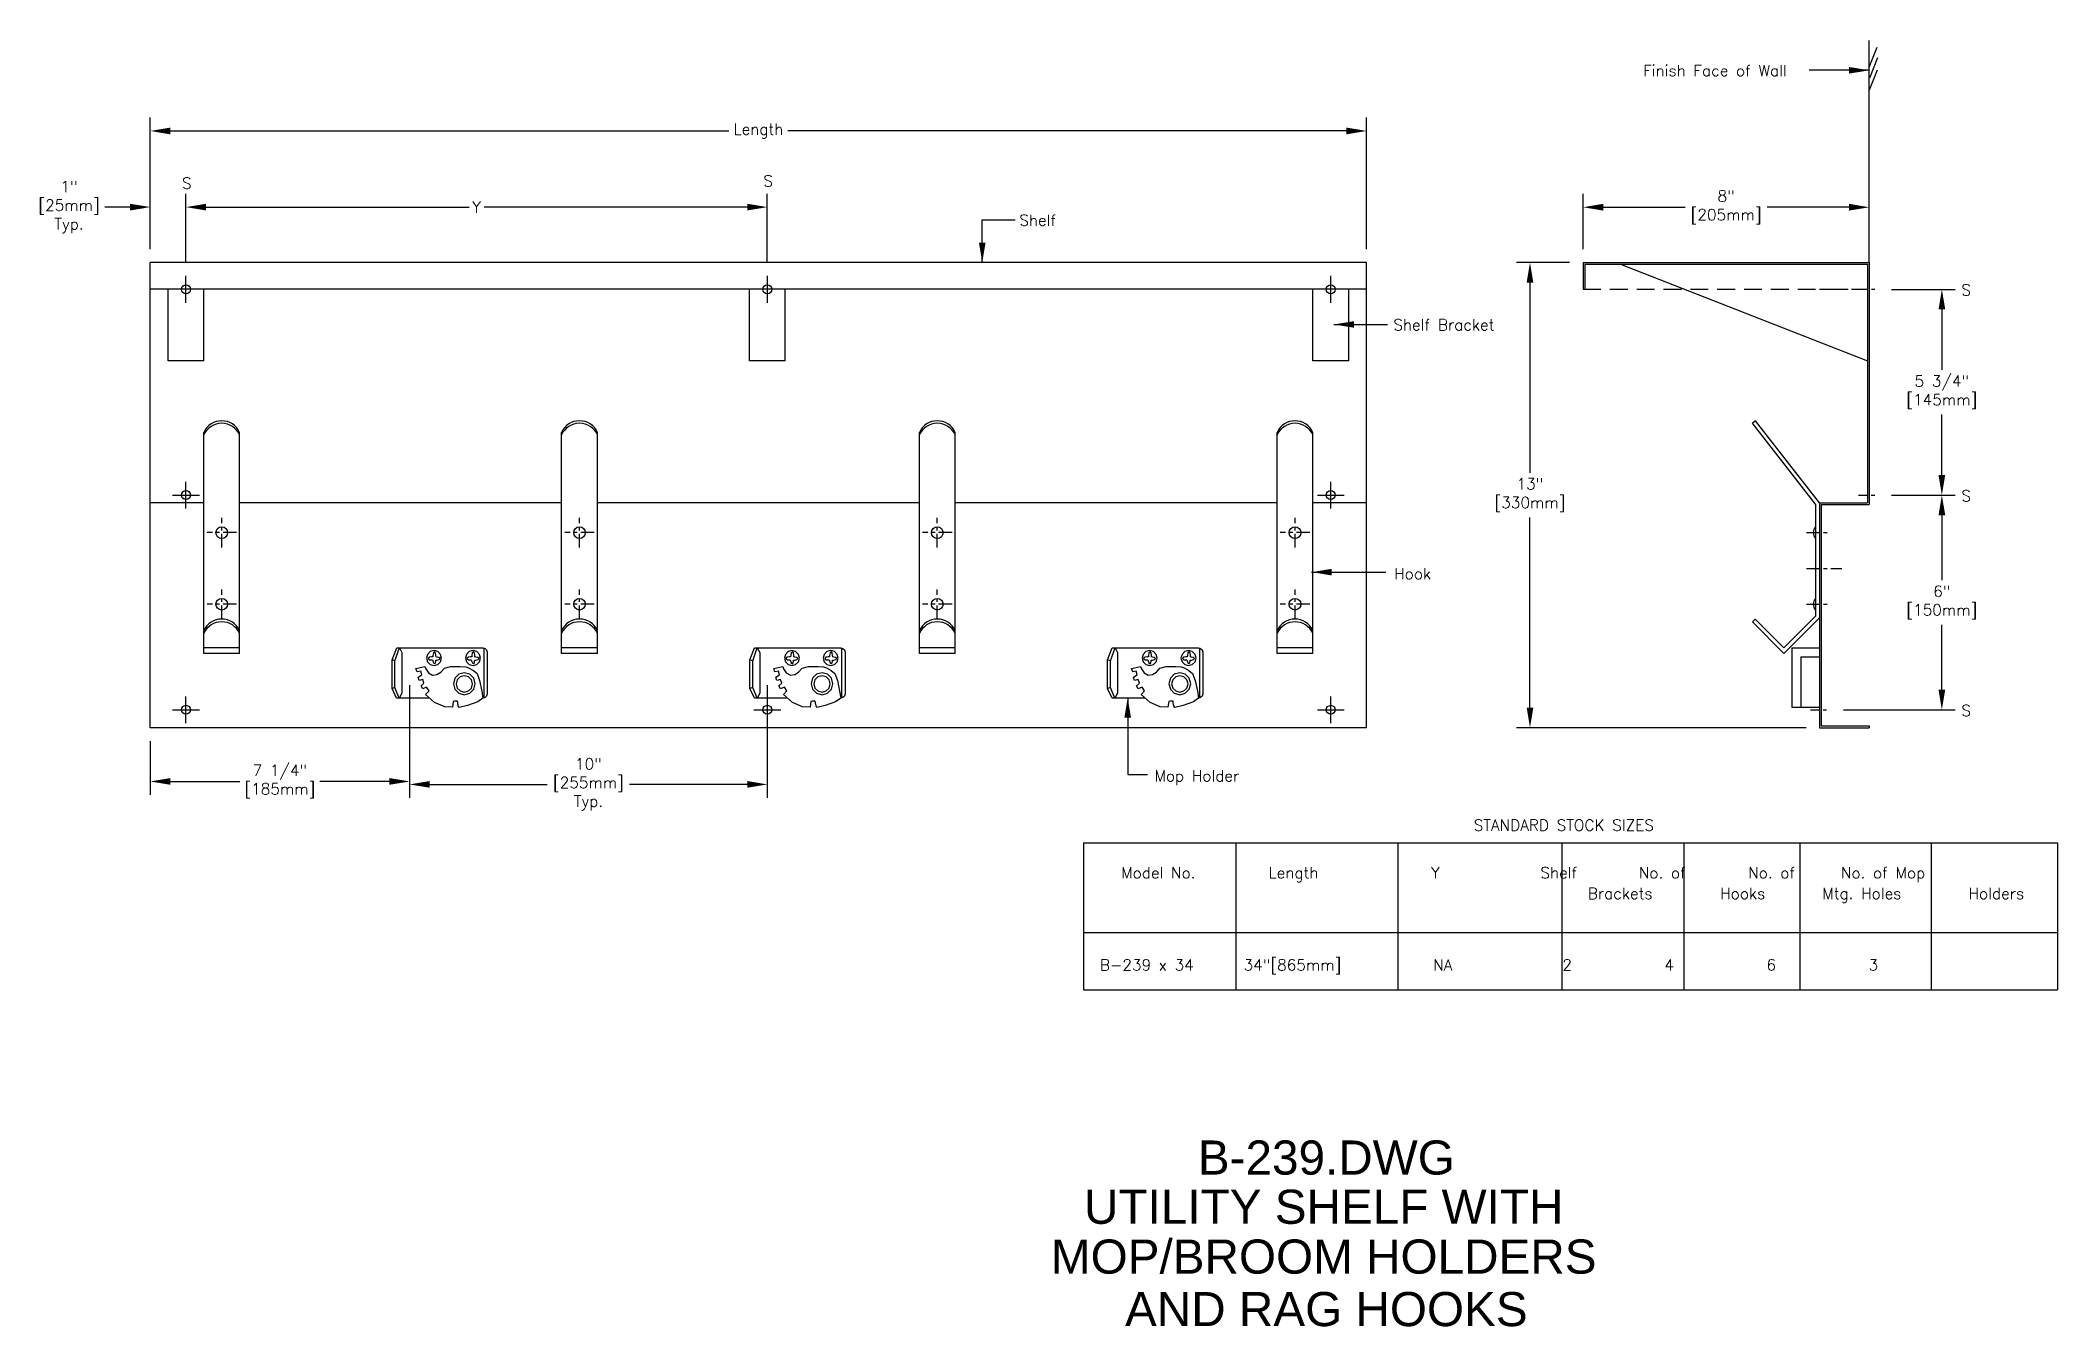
# Model space of a CAD drawing. Extents: x -11.1 to 45.3, y 8.4 to 44.4.
import ezdxf
from ezdxf.enums import TextEntityAlignment as Align

# ---------------------------------------------------------------- set-up
doc = ezdxf.new("R2010")
doc.units = 0
doc.header["$MEASUREMENT"] = 0
doc.header["$PDMODE"] = 35
doc.header["$PDSIZE"] = 0.000315
doc.linetypes.add('CENTER2', pattern=[1.125, 0.75, -0.125, 0.125, -0.125])
doc.linetypes.add('HIDDEN2', pattern=[0.1875, 0.125, -0.0625])
doc.layers.get('0').update_dxf_attribs({"linetype": 'CONTINUOUS'})
doc.layers.get('DEFPOINTS').update_dxf_attribs({"linetype": 'CONTINUOUS'})
for name, color, linetype in [('DETAIL', 4, 'CONTINUOUS'), ('DIM', 1, 'CONTINUOUS'), ('TEXT', 2, 'CONTINUOUS')]:
    doc.layers.add(name, color=color, linetype=linetype)
doc.styles.add('ARIAL_5', font='arial.ttf', dxfattribs={"height": 5})
doc.styles.add('DIM_S_5', font='simplex.shx', dxfattribs={"height": 0.3125})
doc.dimstyles.new('DIM_S_7', dxfattribs={"dimtxt": 0.125, "dimasz": 0.5625, "dimexe": 0.375, "dimexo": 0.375, "dimgap": 0.09375, "dimtad": 0, "dimtih": 1, "dimtoh": 1, "dimdec": 4, "dimzin": 0, "dimtxsty": 'DIM_S_5', "dimcen": 0.09375, "dimaunit": 1, "dimazin": 3, "dimtfac": 1, "dimtdec": 4, "dimtofl": 0, "dimtmove": 0, "dimatfit": 3, "dimtolj": 1, "dimtzin": 0})

# ---------------------------------------------------------------- blocks, each defined once
blk = doc.blocks.new('*D9')
at = {"color": 0, "linetype": 'BYBLOCK'}
for p, q in [((-8.024, 38.544), (-8.024, 40.092)), ((-7.024, 38.169), (-7.024, 40.092)), ((-8.586, 39.717), (-9.29, 39.717)), ((-6.461, 39.717), (-5.899, 39.717))]:
    blk.add_line(p, q, dxfattribs=at)
for points in [[(-8.586, 39.81), (-8.586, 39.623), (-8.024, 39.717)], [(-6.461, 39.81), (-6.461, 39.623), (-7.024, 39.717)]]:
    blk.add_solid(points, dxfattribs=at)
at = {"layer": 'DEFPOINTS', "color": 0, "linetype": 'BYBLOCK'}
for p in [(-7.024, 39.717), (-8.024, 38.169), (-7.024, 37.794)]:
    blk.add_point(p, dxfattribs=at)
at = {"color": 0, "linetype": 'BYBLOCK', "insert": (-10.292, 39.717), "char_height": 0.3125, "attachment_point": 5, "style": 'DIM_S_5'}
blk.add_mtext('\\A1;1"\\P[25mm]\\PTyp.', dxfattribs=at)
blk = doc.blocks.new('*D8')
at = {"color": 0, "linetype": 'BYBLOCK'}
for p, q in [((40.653, 31.669), (42.433, 31.669)), ((42.058, 31.107), (42.058, 29.291)), ((42.058, 26.232), (42.058, 28.047)), ((39.309, 25.669), (42.433, 25.669))]:
    blk.add_line(p, q, dxfattribs=at)
for points in [[(41.964, 31.107), (42.152, 31.107), (42.058, 31.669)], [(41.964, 26.232), (42.152, 26.232), (42.058, 25.669)]]:
    blk.add_solid(points, dxfattribs=at)
at = {"layer": 'DEFPOINTS', "color": 0, "linetype": 'BYBLOCK'}
for p in [(40.278, 31.669), (38.934, 25.669), (42.058, 25.669)]:
    blk.add_point(p, dxfattribs=at)
at = {"color": 0, "linetype": 'BYBLOCK', "insert": (42.058, 28.669), "char_height": 0.3125, "attachment_point": 5, "style": 'DIM_S_5'}
blk.add_mtext('\\A1;6"\\P[150mm]', dxfattribs=at)
blk = doc.blocks.new('*D7')
at = {"color": 0, "linetype": 'BYBLOCK'}
for p, q in [((40.653, 37.419), (42.433, 37.419)), ((42.058, 36.857), (42.058, 35.166)), ((42.058, 32.232), (42.058, 33.922)), ((40.653, 31.669), (42.433, 31.669))]:
    blk.add_line(p, q, dxfattribs=at)
for points in [[(41.964, 36.857), (42.152, 36.857), (42.058, 37.419)], [(41.964, 32.232), (42.152, 32.232), (42.058, 31.669)]]:
    blk.add_solid(points, dxfattribs=at)
at = {"layer": 'DEFPOINTS', "color": 0, "linetype": 'BYBLOCK'}
for p in [(40.278, 37.419), (40.278, 31.669), (42.058, 31.669)]:
    blk.add_point(p, dxfattribs=at)
at = {"color": 0, "linetype": 'BYBLOCK', "insert": (42.058, 34.544), "char_height": 0.3125, "attachment_point": 5, "style": 'DIM_S_5'}
blk.add_mtext('\\A1;5 3/4"\\P[145mm]', dxfattribs=at)
blk = doc.blocks.new('*D6')
at = {"color": 0, "linetype": 'BYBLOCK'}
for p, q in [((31.653, 38.169), (30.17, 38.169)), ((30.545, 37.607), (30.545, 32.291)), ((30.545, 25.732), (30.545, 31.047)), ((38.262, 25.169), (30.17, 25.169))]:
    blk.add_line(p, q, dxfattribs=at)
for points in [[(30.451, 37.607), (30.638, 37.607), (30.545, 38.169)], [(30.451, 25.732), (30.638, 25.732), (30.545, 25.169)]]:
    blk.add_solid(points, dxfattribs=at)
at = {"layer": 'DEFPOINTS', "color": 0, "linetype": 'BYBLOCK'}
for p in [(32.028, 38.169), (30.545, 25.169), (38.637, 25.169)]:
    blk.add_point(p, dxfattribs=at)
at = {"color": 0, "linetype": 'BYBLOCK', "insert": (30.545, 31.669), "char_height": 0.3125, "attachment_point": 5, "style": 'DIM_S_5'}
blk.add_mtext('\\A1;13"\\P[330mm]', dxfattribs=at)
blk = doc.blocks.new('*D5')
at = {"color": 0, "linetype": 'BYBLOCK'}
for p, q in [((32.028, 38.544), (32.028, 40.088)), ((40.028, 38.544), (40.028, 40.088)), ((32.591, 39.713), (34.878, 39.713)), ((39.466, 39.713), (37.178, 39.713))]:
    blk.add_line(p, q, dxfattribs=at)
for points in [[(32.591, 39.807), (32.591, 39.619), (32.028, 39.713)], [(39.466, 39.807), (39.466, 39.619), (40.028, 39.713)]]:
    blk.add_solid(points, dxfattribs=at)
at = {"layer": 'DEFPOINTS', "color": 0, "linetype": 'BYBLOCK'}
for p in [(40.028, 39.713), (32.028, 38.169), (40.028, 38.169)]:
    blk.add_point(p, dxfattribs=at)
at = {"color": 0, "linetype": 'BYBLOCK', "insert": (36.028, 39.713), "char_height": 0.3125, "attachment_point": 5, "style": 'DIM_S_5'}
blk.add_mtext('\\A1;8"\\P[205mm]', dxfattribs=at)
blk = doc.blocks.new('*D4')
at = {"color": 0, "linetype": 'BYBLOCK'}
for p, q in [((-0.774, 26.36), (-0.774, 23.209)), ((9.226, 26.36), (9.226, 23.209)), ((-0.211, 23.584), (3.076, 23.584)), ((8.664, 23.584), (5.377, 23.584))]:
    blk.add_line(p, q, dxfattribs=at)
for points in [[(-0.211, 23.678), (-0.211, 23.491), (-0.774, 23.584)], [(8.664, 23.678), (8.664, 23.491), (9.226, 23.584)]]:
    blk.add_solid(points, dxfattribs=at)
at = {"layer": 'DEFPOINTS', "color": 0, "linetype": 'BYBLOCK'}
for p in [(-0.774, 26.735), (9.226, 26.735), (9.226, 23.584)]:
    blk.add_point(p, dxfattribs=at)
at = {"color": 0, "linetype": 'BYBLOCK', "insert": (4.226, 23.584), "char_height": 0.3125, "attachment_point": 5, "style": 'DIM_S_5'}
blk.add_mtext('\\A1;10"\\P[255mm]\\PTyp.', dxfattribs=at)
blk = doc.blocks.new('*D3')
at = {"color": 0, "linetype": 'BYBLOCK'}
for p, q in [((-0.774, 26.36), (-0.774, 23.292)), ((-8.024, 24.794), (-8.024, 23.292)), ((-7.461, 23.667), (-5.519, 23.667)), ((-1.336, 23.667), (-3.278, 23.667))]:
    blk.add_line(p, q, dxfattribs=at)
for points in [[(-7.461, 23.761), (-7.461, 23.574), (-8.024, 23.667)], [(-1.336, 23.761), (-1.336, 23.574), (-0.774, 23.667)]]:
    blk.add_solid(points, dxfattribs=at)
at = {"layer": 'DEFPOINTS', "color": 0, "linetype": 'BYBLOCK'}
for p in [(-0.774, 26.735), (-8.024, 25.169), (-0.774, 23.667)]:
    blk.add_point(p, dxfattribs=at)
at = {"color": 0, "linetype": 'BYBLOCK', "insert": (-4.399, 23.667), "char_height": 0.3125, "attachment_point": 5, "style": 'DIM_S_5'}
blk.add_mtext('\\A1;7 1/4"\\P[185mm]', dxfattribs=at)
blk = doc.blocks.new('*D2')
at = {"color": 0, "linetype": 'BYBLOCK'}
for p, q in [((-7.024, 38.169), (-7.024, 40.092)), ((9.226, 38.169), (9.226, 40.092)), ((-6.461, 39.717), (0.889, 39.717)), ((8.664, 39.717), (1.314, 39.717))]:
    blk.add_line(p, q, dxfattribs=at)
for points in [[(-6.461, 39.811), (-6.461, 39.623), (-7.024, 39.717)], [(8.664, 39.811), (8.664, 39.623), (9.226, 39.717)]]:
    blk.add_solid(points, dxfattribs=at)
at = {"layer": 'DEFPOINTS', "color": 0, "linetype": 'BYBLOCK'}
for p in [(9.226, 39.717), (-7.024, 37.794), (9.226, 37.794)]:
    blk.add_point(p, dxfattribs=at)
at = {"color": 0, "linetype": 'BYBLOCK', "insert": (1.101, 39.717), "char_height": 0.3125, "attachment_point": 5, "style": 'DIM_S_5'}
blk.add_mtext('\\A1;Y', dxfattribs=at)
blk = doc.blocks.new('*D1')
at = {"color": 0, "linetype": 'BYBLOCK'}
for p, q in [((-8.024, 38.544), (-8.024, 42.22)), ((-7.461, 41.845), (8.153, 41.845)), ((25.414, 41.845), (9.799, 41.845)), ((25.976, 38.544), (25.976, 42.22))]:
    blk.add_line(p, q, dxfattribs=at)
for points in [[(-7.461, 41.939), (-7.461, 41.751), (-8.024, 41.845)], [(25.414, 41.939), (25.414, 41.751), (25.976, 41.845)]]:
    blk.add_solid(points, dxfattribs=at)
at = {"layer": 'DEFPOINTS', "color": 0, "linetype": 'BYBLOCK'}
for p in [(25.976, 41.845), (-8.024, 38.169), (25.976, 38.169)]:
    blk.add_point(p, dxfattribs=at)
at = {"color": 0, "linetype": 'BYBLOCK', "insert": (8.976, 41.845), "char_height": 0.3125, "attachment_point": 5, "style": 'DIM_S_5'}
blk.add_mtext('\\A1;Length', dxfattribs=at)
blk = doc.blocks.new('TBLK_TX')

msp = doc.modelspace()

# ---------------------------------------------------------------- linework, layer by layer
at = {"layer": 'DETAIL', "linetype": 'CONTINUOUS'}
for p, q in [((-8.0237, 25.16916), (-8.0237, 38.16916)), ((25.9763, 38.16916), (-8.0237, 38.16916)), ((-7.0237, 37.04416), (-7.0237, 37.79416)), ((9.2263, 37.04416), (9.2263, 37.79416)), ((24.9763, 37.04416), (24.9763, 37.79416)), ((25.9763, 25.16916), (25.9763, 38.16916)), ((32.02802, 38.16916), (32.02802, 37.41916)), ((32.02802, 38.16916), (40.02802, 38.16916)), ((32.07526, 38.12192), (32.07526, 37.41916)), ((32.07526, 38.12192), (39.98078, 38.12192)), ((33.07526, 38.12192), (39.98078, 35.41916)), ((39.98078, 38.12192), (39.98078, 31.452)), ((40.02802, 38.16916), (40.02802, 31.40476)), ((25.9763, 37.41916), (-8.0237, 37.41916)), ((-7.5237, 35.41916), (-7.5237, 37.41916)), ((-6.5237, 35.41916), (-6.5237, 37.41916)), ((8.7263, 35.41916), (8.7263, 37.41916)), ((9.7263, 35.41916), (9.7263, 37.41916)), ((24.4763, 35.41916), (24.4763, 37.41916)), ((25.4763, 35.41916), (25.4763, 37.41916)), ((-6.5237, 35.41916), (-7.5237, 35.41916)), ((9.7263, 35.41916), (8.7263, 35.41916)), ((25.4763, 35.41916), (24.4763, 35.41916)), ((-6.5237, 27.24459), (-6.5237, 33.42087)), ((-5.5237, 27.24459), (-5.5237, 33.42087)), ((3.4763, 27.24459), (3.4763, 33.42087)), ((4.4763, 27.24459), (4.4763, 33.42087)), ((13.4763, 27.24459), (13.4763, 33.42087)), ((14.4763, 27.24459), (14.4763, 33.42087)), ((23.4763, 27.24459), (23.4763, 33.42087)), ((24.4763, 27.24459), (24.4763, 33.42087)), ((36.84895, 33.74459), (36.76203, 33.6768)), ((38.52679, 31.4141), (36.76203, 33.6768)), ((38.63703, 31.452), (36.84895, 33.74459)), ((-7.3987, 31.66916), (-6.6487, 31.66916)), ((-7.0237, 31.29416), (-7.0237, 32.04416)), ((24.6013, 31.66916), (25.3513, 31.66916)), ((24.9763, 31.29416), (24.9763, 32.04416)), ((-6.5237, 31.452), (-8.0237, 31.452)), ((3.4763, 31.452), (-5.5237, 31.452)), ((13.4763, 31.452), (4.4763, 31.452)), ((23.4763, 31.452), (14.4763, 31.452)), ((25.9763, 31.452), (24.4763, 31.452)), ((38.52679, 31.4141), (38.52679, 28.28287)), ((38.63703, 31.452), (39.98078, 31.452)), ((38.63703, 31.452), (38.63703, 25.16916)), ((38.68427, 31.40476), (38.68427, 25.21641)), ((38.68427, 31.40476), (40.02802, 31.40476)), ((36.76203, 28.12698), (36.83997, 28.20493)), ((37.64441, 27.40049), (36.83997, 28.20493)), ((37.64441, 27.40049), (38.52679, 28.28287)), ((37.64441, 27.24459), (38.63703, 28.23721)), ((37.64441, 27.24459), (36.76203, 28.12698)), ((-5.5237, 27.40049), (-6.5237, 27.40049)), ((-5.5237, 27.24459), (-6.5237, 27.24459)), ((4.4763, 27.40049), (3.4763, 27.40049)), ((4.4763, 27.24459), (3.4763, 27.24459)), ((14.4763, 27.40049), (13.4763, 27.40049)), ((14.4763, 27.24459), (13.4763, 27.24459)), ((24.4763, 27.40049), (23.4763, 27.40049)), ((24.4763, 27.24459), (23.4763, 27.24459)), ((37.86484, 27.40315), (37.86484, 25.74211)), ((37.86484, 27.40315), (38.63703, 27.40315)), ((38.11484, 27.15315), (38.63703, 27.15315)), ((38.11484, 27.15315), (38.11484, 25.74211)), ((-7.0237, 25.29416), (-7.0237, 26.04416)), ((9.2263, 25.29416), (9.2263, 26.04416)), ((24.9763, 25.29416), (24.9763, 26.04416)), ((-7.3987, 25.66916), (-6.6487, 25.66916)), ((8.8513, 25.66916), (9.6013, 25.66916)), ((24.6013, 25.66916), (25.3513, 25.66916)), ((37.86484, 25.74211), (38.63703, 25.74211)), ((25.9763, 25.16916), (-8.0237, 25.16916)), ((38.63703, 25.16916), (40.02802, 25.16916)), ((38.68427, 25.21641), (40.02802, 25.21641)), ((40.02802, 25.21641), (40.02802, 25.16916))]:
    msp.add_line(p, q, dxfattribs=at)
at = {"layer": 'DETAIL', "linetype": 'HIDDEN2', "ltscale": 4}
msp.add_line((32.02802, 37.41916), (39.98078, 37.41916), dxfattribs=at)
at = {"layer": 'DETAIL', "linetype": 'CENTER2', "ltscale": 0.333333}
for p, q in [((38.63703, 37.41916), (40.27802, 37.41916)), ((39.73078, 31.66916), (40.27802, 31.66916)), ((38.38703, 25.66916), (38.93427, 25.66916))]:
    msp.add_line(p, q, dxfattribs=at)
at = {"layer": 'DETAIL', "linetype": 'CENTER2', "ltscale": 0.5}
for p, q in [((-6.0237, 30.20714), (-6.0237, 31.03205)), ((3.9763, 30.20714), (3.9763, 31.03205)), ((13.9763, 30.20714), (13.9763, 31.03205)), ((23.9763, 30.20714), (23.9763, 31.03205)), ((-5.61125, 30.61959), (-6.43616, 30.61959)), ((4.38875, 30.61959), (3.56384, 30.61959)), ((14.38875, 30.61959), (13.56384, 30.61959)), ((24.38875, 30.61959), (23.56384, 30.61959)), ((38.27679, 30.61959), (38.93427, 30.61959)), ((38.27679, 29.61954), (39.26203, 29.61954)), ((-6.0237, 28.20714), (-6.0237, 29.03205)), ((3.9763, 28.20714), (3.9763, 29.03205)), ((13.9763, 28.20714), (13.9763, 29.03205)), ((23.9763, 28.20714), (23.9763, 29.03205)), ((-5.61125, 28.61959), (-6.43616, 28.61959)), ((4.38875, 28.61959), (3.56384, 28.61959)), ((14.38875, 28.61959), (13.56384, 28.61959)), ((24.38875, 28.61959), (23.56384, 28.61959)), ((38.27679, 28.61959), (38.93427, 28.61959))]:
    msp.add_line(p, q, dxfattribs=at)
at = {"layer": 'DETAIL', "linetype": 'CONTINUOUS'}
for points in [[(40.23861, 44.1786), (40.01582, 43.6146)], [(40.25081, 43.54666), (40.02802, 42.98266)], [(40.26126, 43.88612), (40.03846, 43.32212)], [(-0.20757, 25.9918), (-1.13498, 25.9918), (-1.26338, 26.26194), (-1.26338, 27.06978), (-1.13206, 27.40315)], [(-1.18226, 27.04089), (-1.26338, 27.06978)], [(-1.13206, 27.40315), (1.27329, 27.40315), (1.33604, 27.38608), (1.3808, 27.34134), (1.39787, 27.2787), (1.39787, 26.1164), (1.3808, 26.05365), (1.33604, 26.00887), (1.27329, 25.9918), (1.26689, 25.9918)], [(1.30318, 27.40315), (1.30318, 25.9918)], [(9.79243, 25.9918), (8.86502, 25.9918), (8.73662, 26.26194), (8.73662, 27.06978), (8.86794, 27.40315)], [(8.81774, 27.04089), (8.73662, 27.06978)], [(8.86794, 27.40315), (11.27329, 27.40315), (11.33604, 27.38608), (11.3808, 27.34134), (11.39787, 27.2787), (11.39787, 26.1164), (11.3808, 26.05365), (11.33604, 26.00887), (11.27329, 25.9918), (11.26689, 25.9918)], [(11.30318, 27.40315), (11.30318, 25.9918)], [(19.79243, 25.9918), (18.86502, 25.9918), (18.73662, 26.26194), (18.73662, 27.06978), (18.86794, 27.40315)], [(18.81774, 27.04089), (18.73662, 27.06978)], [(18.86794, 27.40315), (21.27329, 27.40315), (21.33604, 27.38608), (21.3808, 27.34134), (21.39787, 27.2787), (21.39787, 26.1164), (21.3808, 26.05365), (21.33604, 26.00887), (21.27329, 25.9918), (21.26689, 25.9918)], [(21.30318, 27.40315), (21.30318, 25.9918)], [(-1.18226, 26.28891), (-1.26338, 26.26194)], [(8.81774, 26.28891), (8.73662, 26.26194)], [(18.81774, 26.28891), (18.73662, 26.26194)]]:
    msp.add_lwpolyline(points, dxfattribs=at)
for points in [[(-1.06077, 25.99867), (-1.18226, 26.28891), (-1.18226, 27.04089), (-1.05405, 27.40315), (-0.98652, 27.27475), (-0.98652, 26.13373)], [(-0.08819, 26.9026), (0.0178, 26.93132), (0.09321, 27.00671), (0.12192, 27.11271), (0.09321, 27.21879), (0.0178, 27.29415), (-0.08819, 27.32282), (-0.19431, 27.29415), (-0.26977, 27.21879), (-0.29848, 27.11271), (-0.26977, 27.00671), (-0.19431, 26.93132)], [(-0.07479, 27.29506), (-0.10806, 27.25655), (-0.12032, 27.18505), (-0.12207, 27.14655), (-0.15857, 27.14956), (-0.22508, 27.14356), (-0.2571, 27.10604), (-0.22263, 27.06847), (-0.16562, 27.06247), (-0.13561, 27.06548), (-0.12732, 27.03571), (-0.10554, 26.98043), (-0.07479, 26.95067), (-0.05099, 26.97869), (-0.04221, 27.03074), (-0.04096, 27.05876), (-0.00793, 27.06026), (0.0521, 27.07078), (0.08053, 27.09932), (0.0478, 27.12951), (-0.00597, 27.14327), (-0.03423, 27.14655), (-0.03574, 27.18505), (-0.04625, 27.25655)], [(0.9994, 26.9026), (1.10539, 26.93132), (1.1808, 27.00671), (1.2095, 27.11271), (1.1808, 27.21879), (1.10539, 27.29415), (0.9994, 27.32282), (0.89327, 27.29415), (0.81782, 27.21879), (0.7891, 27.11271), (0.81782, 27.00671), (0.89327, 26.93132)], [(1.01279, 27.29506), (0.97952, 27.25655), (0.96727, 27.18505), (0.96551, 27.14655), (0.92902, 27.14956), (0.86251, 27.14356), (0.83049, 27.10604), (0.86496, 27.06847), (0.92196, 27.06247), (0.95197, 27.06548), (0.96026, 27.03571), (0.98204, 26.98043), (1.01279, 26.95067), (1.0366, 26.97869), (1.04537, 27.03074), (1.04663, 27.05876), (1.07965, 27.06026), (1.13968, 27.07078), (1.16812, 27.09932), (1.13539, 27.12951), (1.08162, 27.14327), (1.05335, 27.14655), (1.05184, 27.18505), (1.04133, 27.25655)], [(8.93923, 25.99867), (8.81774, 26.28891), (8.81774, 27.04089), (8.94595, 27.40315), (9.01348, 27.27475), (9.01348, 26.13373)], [(9.91181, 26.9026), (10.0178, 26.93132), (10.09321, 27.00671), (10.12192, 27.11271), (10.09321, 27.21879), (10.0178, 27.29415), (9.91181, 27.32282), (9.80569, 27.29415), (9.73023, 27.21879), (9.70152, 27.11271), (9.73023, 27.00671), (9.80569, 26.93132)], [(9.92521, 27.29506), (9.89194, 27.25655), (9.87968, 27.18505), (9.87793, 27.14655), (9.84143, 27.14956), (9.77492, 27.14356), (9.7429, 27.10604), (9.77737, 27.06847), (9.83438, 27.06247), (9.86439, 27.06548), (9.87268, 27.03571), (9.89446, 26.98043), (9.92521, 26.95067), (9.94901, 26.97869), (9.95779, 27.03074), (9.95904, 27.05876), (9.99207, 27.06026), (10.0521, 27.07078), (10.08053, 27.09932), (10.0478, 27.12951), (9.99403, 27.14327), (9.96577, 27.14655), (9.96426, 27.18505), (9.95375, 27.25655)], [(10.9994, 26.9026), (11.10539, 26.93132), (11.1808, 27.00671), (11.2095, 27.11271), (11.1808, 27.21879), (11.10539, 27.29415), (10.9994, 27.32282), (10.89327, 27.29415), (10.81782, 27.21879), (10.7891, 27.11271), (10.81782, 27.00671), (10.89327, 26.93132)], [(11.01279, 27.29506), (10.97952, 27.25655), (10.96727, 27.18505), (10.96551, 27.14655), (10.92902, 27.14956), (10.86251, 27.14356), (10.83049, 27.10604), (10.86496, 27.06847), (10.92196, 27.06247), (10.95197, 27.06548), (10.96026, 27.03571), (10.98204, 26.98043), (11.01279, 26.95067), (11.0366, 26.97869), (11.04537, 27.03074), (11.04663, 27.05876), (11.07965, 27.06026), (11.13968, 27.07078), (11.16812, 27.09932), (11.13539, 27.12951), (11.08162, 27.14327), (11.05335, 27.14655), (11.05184, 27.18505), (11.04133, 27.25655)], [(18.93923, 25.99867), (18.81774, 26.28891), (18.81774, 27.04089), (18.94595, 27.40315), (19.01348, 27.27475), (19.01348, 26.13373)], [(19.91181, 26.9026), (20.0178, 26.93132), (20.09321, 27.00671), (20.12192, 27.11271), (20.09321, 27.21879), (20.0178, 27.29415), (19.91181, 27.32282), (19.80569, 27.29415), (19.73023, 27.21879), (19.70152, 27.11271), (19.73023, 27.00671), (19.80569, 26.93132)], [(19.92521, 27.29506), (19.89194, 27.25655), (19.87968, 27.18505), (19.87793, 27.14655), (19.84143, 27.14956), (19.77492, 27.14356), (19.7429, 27.10604), (19.77737, 27.06847), (19.83438, 27.06247), (19.86439, 27.06548), (19.87268, 27.03571), (19.89446, 26.98043), (19.92521, 26.95067), (19.94901, 26.97869), (19.95779, 27.03074), (19.95904, 27.05876), (19.99207, 27.06026), (20.0521, 27.07078), (20.08053, 27.09932), (20.0478, 27.12951), (19.99403, 27.14327), (19.96577, 27.14655), (19.96426, 27.18505), (19.95375, 27.25655)], [(20.9994, 26.9026), (21.10539, 26.93132), (21.1808, 27.00671), (21.2095, 27.11271), (21.1808, 27.21879), (21.10539, 27.29415), (20.9994, 27.32282), (20.89327, 27.29415), (20.81782, 27.21879), (20.7891, 27.11271), (20.81782, 27.00671), (20.89327, 26.93132)], [(21.01279, 27.29506), (20.97952, 27.25655), (20.96727, 27.18505), (20.96551, 27.14655), (20.92902, 27.14956), (20.86251, 27.14356), (20.83049, 27.10604), (20.86496, 27.06847), (20.92196, 27.06247), (20.95197, 27.06548), (20.96026, 27.03571), (20.98204, 26.98043), (21.01279, 26.95067), (21.0366, 26.97869), (21.04537, 27.03074), (21.04663, 27.05876), (21.07965, 27.06026), (21.13968, 27.07078), (21.16812, 27.09932), (21.13539, 27.12951), (21.08162, 27.14327), (21.05335, 27.14655), (21.05184, 27.18505), (21.04133, 27.25655)], [(-0.34474, 26.87646), (-0.31874, 26.8152), (-0.24474, 26.70142), (-0.1287, 26.64016), (-0.00828, 26.6594), (0.10001, 26.72214), (0.20224, 26.83591), (0.37795, 26.88326), (0.64433, 26.88026), (0.79661, 26.86974), (0.8775, 26.83871), (1.01084, 26.76563), (1.11416, 26.68054), (1.18322, 26.48578), (1.24772, 26.19344), (1.27621, 25.99867), (1.13462, 25.89433), (0.84594, 25.78552), (0.61431, 25.73524), (0.58671, 25.78078), (0.57162, 25.86534), (0.56704, 25.91087), (0.54001, 25.91212), (0.48594, 25.91186), (0.44541, 25.90415), (0.42529, 25.74211), (0.20681, 25.75231), (-0.07464, 25.86906), (-0.32463, 26.09989), (-0.22993, 26.20126), (-0.29747, 26.3025), (-0.40556, 26.25526), (-0.45279, 26.34304), (-0.37185, 26.41059), (-0.40556, 26.51181), (-0.50693, 26.49152), (-0.5339, 26.57934), (-0.43253, 26.64689), (-0.45969, 26.74807), (-0.56088, 26.73467), (-0.59477, 26.82246)], [(-0.34474, 26.87646), (-0.31874, 26.8152), (-0.24474, 26.70142), (-0.1287, 26.64016), (-0.00828, 26.6594), (0.10001, 26.72214), (0.20224, 26.83591), (0.37795, 26.88326), (0.64433, 26.88026), (0.79661, 26.86974), (0.8775, 26.83871), (1.01084, 26.76563), (1.11416, 26.68054), (1.18322, 26.48578), (1.24772, 26.19344), (1.27621, 25.99867), (1.13462, 25.89433), (0.84594, 25.78552), (0.61431, 25.73524), (0.58671, 25.78078), (0.57162, 25.86534), (0.56704, 25.91087), (0.54001, 25.91212), (0.48594, 25.91186), (0.44541, 25.90415), (0.42529, 25.74211), (0.20681, 25.75231), (-0.07464, 25.86906), (-0.32463, 26.09989), (-0.22993, 26.20126), (-0.29747, 26.3025), (-0.40556, 26.25526), (-0.45279, 26.34304), (-0.37185, 26.41059), (-0.40556, 26.51181), (-0.50693, 26.49152), (-0.5339, 26.57934), (-0.43253, 26.64689), (-0.45969, 26.74807), (-0.56088, 26.73467), (-0.59477, 26.82246)], [(0.75623, 26.70265), (0.6019, 26.66091), (0.49219, 26.55125), (0.45046, 26.397), (0.49219, 26.24277), (0.6019, 26.13313), (0.75623, 26.0914), (0.91047, 26.13313), (1.0201, 26.24277), (1.06183, 26.397), (1.0201, 26.55125), (0.91047, 26.66091)], [(0.75623, 26.62282), (0.64048, 26.59152), (0.55825, 26.50927), (0.52698, 26.39358), (0.55825, 26.27795), (0.64048, 26.19577), (0.75623, 26.1645), (0.87192, 26.19577), (0.95417, 26.27795), (0.98549, 26.39358), (0.95417, 26.50927), (0.87192, 26.59152)], [(9.65526, 26.87646), (9.68126, 26.8152), (9.75526, 26.70142), (9.8713, 26.64016), (9.99172, 26.6594), (10.10001, 26.72214), (10.20224, 26.83591), (10.37795, 26.88326), (10.64433, 26.88026), (10.79661, 26.86974), (10.8775, 26.83871), (11.01084, 26.76563), (11.11416, 26.68054), (11.18322, 26.48578), (11.24772, 26.19344), (11.27621, 25.99867), (11.13462, 25.89433), (10.84594, 25.78552), (10.61431, 25.73524), (10.58671, 25.78078), (10.57162, 25.86534), (10.56704, 25.91087), (10.54001, 25.91212), (10.48594, 25.91186), (10.44541, 25.90415), (10.42529, 25.74211), (10.20681, 25.75231), (9.92536, 25.86906), (9.67537, 26.09989), (9.77007, 26.20126), (9.70253, 26.3025), (9.59444, 26.25526), (9.54721, 26.34304), (9.62815, 26.41059), (9.59444, 26.51181), (9.49307, 26.49152), (9.4661, 26.57934), (9.56747, 26.64689), (9.54031, 26.74807), (9.43912, 26.73467), (9.40523, 26.82246)], [(9.65526, 26.87646), (9.68126, 26.8152), (9.75526, 26.70142), (9.8713, 26.64016), (9.99172, 26.6594), (10.10001, 26.72214), (10.20224, 26.83591), (10.37795, 26.88326), (10.64433, 26.88026), (10.79661, 26.86974), (10.8775, 26.83871), (11.01084, 26.76563), (11.11416, 26.68054), (11.18322, 26.48578), (11.24772, 26.19344), (11.27621, 25.99867), (11.13462, 25.89433), (10.84594, 25.78552), (10.61431, 25.73524), (10.58671, 25.78078), (10.57162, 25.86534), (10.56704, 25.91087), (10.54001, 25.91212), (10.48594, 25.91186), (10.44541, 25.90415), (10.42529, 25.74211), (10.20681, 25.75231), (9.92536, 25.86906), (9.67537, 26.09989), (9.77007, 26.20126), (9.70253, 26.3025), (9.59444, 26.25526), (9.54721, 26.34304), (9.62815, 26.41059), (9.59444, 26.51181), (9.49307, 26.49152), (9.4661, 26.57934), (9.56747, 26.64689), (9.54031, 26.74807), (9.43912, 26.73467), (9.40523, 26.82246)], [(10.75623, 26.70265), (10.6019, 26.66091), (10.49219, 26.55125), (10.45046, 26.397), (10.49219, 26.24277), (10.6019, 26.13313), (10.75623, 26.0914), (10.91047, 26.13313), (11.0201, 26.24277), (11.06183, 26.397), (11.0201, 26.55125), (10.91047, 26.66091)], [(10.75623, 26.62282), (10.64048, 26.59152), (10.55825, 26.50927), (10.52698, 26.39358), (10.55825, 26.27795), (10.64048, 26.19577), (10.75623, 26.1645), (10.87192, 26.19577), (10.95417, 26.27795), (10.98549, 26.39358), (10.95417, 26.50927), (10.87192, 26.59152)], [(19.65526, 26.87646), (19.68126, 26.8152), (19.75526, 26.70142), (19.8713, 26.64016), (19.99172, 26.6594), (20.10001, 26.72214), (20.20224, 26.83591), (20.37795, 26.88326), (20.64433, 26.88026), (20.79661, 26.86974), (20.8775, 26.83871), (21.01084, 26.76563), (21.11416, 26.68054), (21.18322, 26.48578), (21.24772, 26.19344), (21.27621, 25.99867), (21.13462, 25.89433), (20.84594, 25.78552), (20.61431, 25.73524), (20.58671, 25.78078), (20.57162, 25.86534), (20.56704, 25.91087), (20.54001, 25.91212), (20.48594, 25.91186), (20.44541, 25.90415), (20.42529, 25.74211), (20.20681, 25.75231), (19.92536, 25.86906), (19.67537, 26.09989), (19.77007, 26.20126), (19.70253, 26.3025), (19.59444, 26.25526), (19.54721, 26.34304), (19.62815, 26.41059), (19.59444, 26.51181), (19.49307, 26.49152), (19.4661, 26.57934), (19.56747, 26.64689), (19.54031, 26.74807), (19.43912, 26.73467), (19.40523, 26.82246)], [(19.65526, 26.87646), (19.68126, 26.8152), (19.75526, 26.70142), (19.8713, 26.64016), (19.99172, 26.6594), (20.10001, 26.72214), (20.20224, 26.83591), (20.37795, 26.88326), (20.64433, 26.88026), (20.79661, 26.86974), (20.8775, 26.83871), (21.01084, 26.76563), (21.11416, 26.68054), (21.18322, 26.48578), (21.24772, 26.19344), (21.27621, 25.99867), (21.13462, 25.89433), (20.84594, 25.78552), (20.61431, 25.73524), (20.58671, 25.78078), (20.57162, 25.86534), (20.56704, 25.91087), (20.54001, 25.91212), (20.48594, 25.91186), (20.44541, 25.90415), (20.42529, 25.74211), (20.20681, 25.75231), (19.92536, 25.86906), (19.67537, 26.09989), (19.77007, 26.20126), (19.70253, 26.3025), (19.59444, 26.25526), (19.54721, 26.34304), (19.62815, 26.41059), (19.59444, 26.51181), (19.49307, 26.49152), (19.4661, 26.57934), (19.56747, 26.64689), (19.54031, 26.74807), (19.43912, 26.73467), (19.40523, 26.82246)], [(20.75623, 26.70265), (20.6019, 26.66091), (20.49219, 26.55125), (20.45046, 26.397), (20.49219, 26.24277), (20.6019, 26.13313), (20.75623, 26.0914), (20.91047, 26.13313), (21.0201, 26.24277), (21.06183, 26.397), (21.0201, 26.55125), (20.91047, 26.66091)], [(20.75623, 26.62282), (20.64048, 26.59152), (20.55825, 26.50927), (20.52698, 26.39358), (20.55825, 26.27795), (20.64048, 26.19577), (20.75623, 26.1645), (20.87192, 26.19577), (20.95417, 26.27795), (20.98549, 26.39358), (20.95417, 26.50927), (20.87192, 26.59152)]]:
    msp.add_lwpolyline(points, close=True, dxfattribs=at)
for centre, radius in [((-7.0237, 37.41916), 0.125), ((9.2263, 37.41916), 0.125), ((24.9763, 37.41916), 0.125), ((-7.0237, 31.66916), 0.125), ((24.9763, 31.66916), 0.125), ((-6.0237, 30.61959), 0.16245), ((3.9763, 30.61959), 0.16245), ((13.9763, 30.61959), 0.16245), ((23.9763, 30.61959), 0.16245), ((-6.0237, 28.61959), 0.16245), ((3.9763, 28.61959), 0.16245), ((13.9763, 28.61959), 0.16245), ((23.9763, 28.61959), 0.16245), ((-7.0237, 25.66916), 0.125), ((9.2263, 25.66916), 0.125), ((24.9763, 25.66916), 0.125)]:
    msp.add_circle(centre, radius, dxfattribs=at)
for centre, radius, start, end in [((-6.0237, 33.1966), 0.54799, 24.157991, 155.842009), ((-6.0237, 33.12881), 0.54799, 24.157991, 155.842009), ((3.9763, 33.1966), 0.54799, 24.157991, 155.842009), ((3.9763, 33.12881), 0.54799, 24.157991, 155.842009), ((13.9763, 33.1966), 0.54799, 24.157991, 155.842009), ((13.9763, 33.12881), 0.54799, 24.157991, 155.842009), ((23.9763, 33.1966), 0.54799, 24.157991, 155.842009), ((23.9763, 33.12881), 0.54799, 24.157991, 155.842009), ((38.70045, 30.61959), 0.2378, 136.909015, 223.090985), ((38.70045, 28.61959), 0.2378, 136.909015, 223.090985), ((-6.0237, 27.65693), 0.54799, 24.157991, 155.842009), ((3.9763, 27.65693), 0.54799, 24.157991, 155.842009), ((13.9763, 27.65693), 0.54799, 24.157991, 155.842009), ((23.9763, 27.65693), 0.54799, 24.157991, 155.842009), ((-6.0237, 27.57898), 0.54799, 24.157991, 155.842009), ((3.9763, 27.57898), 0.54799, 24.157991, 155.842009), ((13.9763, 27.57898), 0.54799, 24.157991, 155.842009), ((23.9763, 27.57898), 0.54799, 24.157991, 155.842009)]:
    msp.add_arc(centre, radius, start, end, dxfattribs=at)
at = {"layer": 'DIM', "linetype": 'CONTINUOUS'}
for p, q in [((40.02802, 38.16916), (40.02802, 44.3766)), ((18.0598, 21.95432), (45.29446, 21.95432)), ((18.0598, 21.95432), (18.0598, 17.84444)), ((22.32403, 21.95432), (22.32403, 17.84444)), ((26.85461, 21.95432), (26.85461, 17.84444)), ((31.43586, 21.95432), (31.43586, 17.84444)), ((34.84609, 21.95432), (34.84609, 17.84444)), ((38.08702, 21.95432), (38.08702, 17.84444)), ((41.7633, 21.95432), (41.7633, 17.84444)), ((45.29446, 21.95432), (45.29446, 17.84444)), ((18.0598, 19.44546), (45.29446, 19.44546)), ((18.0598, 17.84444), (45.29446, 17.84444))]:
    msp.add_line(p, q, dxfattribs=at)

# ---------------------------------------------------------------- block references
at = {"layer": 'TEXT', "linetype": 'CONTINUOUS'}
ref = msp.add_blockref('TBLK_TX', (24.85134, 8.44506), dxfattribs=dict(at, xscale=0.19079424, yscale=0.19079424, zscale=0.19079424))
ref.add_attrib('TITLE', 'AND RAG HOOKS', dxfattribs={"layer": '0', "height": 0.9539712, "style": 'ARIAL_5'}).set_placement((24.85134, 8.44506), align=Align.CENTER)
ref.add_attrib('DWG_NAME', 'B-239.DWG', dxfattribs={"layer": '0', "height": 0.953971, "style": 'ARIAL_5'}).set_placement((24.85134, 12.6799), align=Align.CENTER)
ref = msp.add_blockref('TBLK_TX', (24.77898, 11.30472), dxfattribs=dict(at, xscale=0.19079424, yscale=0.19079424, zscale=0.19079424))
ref.add_attrib('TITLE', 'UTILITY SHELF WITH', dxfattribs={"layer": '0', "height": 0.9539712, "style": 'ARIAL_5'}).set_placement((24.77898, 11.30472), align=Align.CENTER)
ref.add_attrib('DWG_NAME', 'MOP/BROOM HOLDERS', dxfattribs={"layer": '0', "height": 0.9539712, "style": 'ARIAL_5'}).set_placement((24.77898, 9.91238), align=Align.CENTER)

# ---------------------------------------------------------------- texts
at = {"layer": 'DIM', "linetype": 'CONTINUOUS', "style": 'DIM_S_5'}
for s, p in [('Finish Face of Wall', (33.70649, 43.3752)), ('S', (9.1161, 40.29091)), ('S', (-7.1339, 40.22781)), ('Shelf', (16.26935, 39.19292)), ('S', (42.6021, 37.24425)), ('Shelf Bracket', (26.72495, 36.27133)), ('S', (42.6021, 31.49425)), ('Hook', (26.74866, 29.31868)), ('S', (42.6021, 25.49425)), ('Mop Holder', (20.04743, 23.66557)), ('STANDARD STOCK SIZES', (28.97278, 22.28985)), ('Model No.        Length             Y            Shelf       No. of       No. of     No. of Mop', (19.11772, 20.96076)), ('Brackets', (32.16144, 20.38047)), ('Hooks', (35.8619, 20.38047)), ('Mtg. Holes', (38.71586, 20.38047)), ('Holders', (42.8033, 20.38047)), ('B-239 x 34     34"[865mm]          NA             2           4           6           3', (18.52204, 18.38318))]:
    msp.add_text(s, height=0.3125, dxfattribs=at).set_placement(p)

# ---------------------------------------------------------------- dimensions: what is measured, and where the dimension line sits
at = {"layer": 'DIM', "linetype": 'CONTINUOUS'}
for base, p1, p2, text, picture, middle in [((25.9763, 41.84496), (-8.0237, 38.16916), (25.9763, 38.16916), 'Length', '*D1', (8.9763, 41.84496)), ((-7.0237, 39.71661), (-8.0237, 38.16916), (-7.0237, 37.79416), '<>\\P[25mm]\\PTyp.', '*D9', (-10.29156, 39.71661)), ((9.2263, 39.71693), (-7.0237, 37.79416), (9.2263, 37.79416), 'Y', '*D2', (1.1013, 39.71693)), ((40.02802, 39.71322), (32.02802, 38.16916), (40.02802, 38.16916), '<>\\P[205mm]', '*D5', (36.02802, 39.71322)), ((-0.7737, 23.66734), (-8.0237, 25.16916), (-0.7737, 26.73467), '<>\\P[185mm]', '*D3', (-4.3987, 23.66734)), ((9.2263, 23.58442), (-0.7737, 26.73467), (9.2263, 26.73467), '<>\\P[255mm]\\PTyp.', '*D4', (4.2263, 23.58442))]:
    dim = msp.add_linear_dim(base=base, p1=p1, p2=p2, text=text, dimstyle='DIM_S_7', override={"dimpost": '"'}, dxfattribs=at)
    dim.commit()
    dim.dimension.update_dxf_attribs({"geometry": picture, "text_midpoint": middle, "dimtype": 128})
for base, p1, p2, text, picture, middle in [((30.54473, 25.16916), (32.02802, 38.16916), (38.63703, 25.16916), '<>\\P[330mm]', '*D6', (30.54473, 31.66916)), ((42.05814, 31.66916), (40.27802, 37.41916), (40.27802, 31.66916), '<>\\P[145mm]', '*D7', (42.05814, 34.54416)), ((42.05814, 25.66916), (40.27802, 31.66916), (38.93427, 25.66916), '<>\\P[150mm]', '*D8', (42.05814, 28.66916))]:
    dim = msp.add_linear_dim(base=base, p1=p1, p2=p2, angle=90, text=text, dimstyle='DIM_S_7', override={"dimpost": '"'}, dxfattribs=at)
    dim.commit()
    dim.dimension.update_dxf_attribs({"geometry": picture, "text_midpoint": middle})

# ---------------------------------------------------------------- leaders
for points in [[(40.02681, 43.5399), (38.35274, 43.5399)], [(15.23373, 38.16229), (15.23373, 39.35766), (16.15054, 39.35766)], [(25.0658, 36.4377), (26.55904, 36.4377)], [(24.44173, 29.51581), (26.51453, 29.51581)], [(19.2996, 26.0094), (19.2996, 23.85774), (19.85766, 23.85774)]]:
    msp.add_leader(points, dimstyle='DIM_S_7', dxfattribs=at)

doc.saveas('drawing.dxf')
